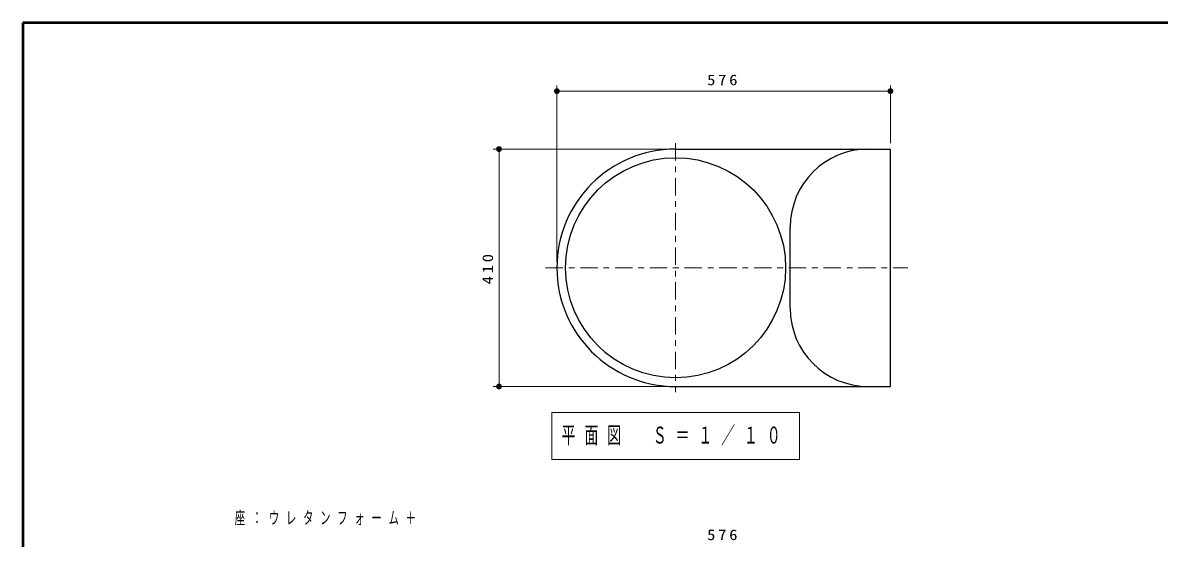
# Model space of a CAD drawing. Units: millimetres on the paper, scale 1:10. Extents: x -385 to 0, y 0 to 267.
# Drawn here: x -385 to -188.7, y 178 to 267 of the extents above; entities that cross this region are included whole.
import ezdxf

# ---------------------------------------------------------------- set-up
doc = ezdxf.new("R2010")
doc.units = ezdxf.units.MM
doc.linetypes.add('USER2', pattern=[6, 3, -1, 1, -1])
doc.layers.add('LY_1', color=7, linetype='Continuous', lineweight=25)
doc.layers.add('LY_2', color=7, linetype='Continuous', lineweight=13)
doc.styles.add('ＭＳ ゴシック', font='')
doc.styles.get('ＭＳ ゴシック').set_extended_font_data('MS Gothic')

# ---------------------------------------------------------------- blocks, each defined once
blk = doc.blocks.new('filled_dot')
at = {"color": 0, "linetype": 'Continuous', "lineweight": -2, "const_width": 1.25}
blk.add_lwpolyline([(-0.625, 0, 1), (0.625, 0, 1)], format="xyb", close=True, dxfattribs=at)

msp = doc.modelspace()

# ---------------------------------------------------------------- linework, layer by layer
at = {"layer": 'LY_1', "lineweight": 13}
for p, q in [((-292.739, 225.684), (-292.739, 256.184)), ((-235.13, 246.184), (-235.13, 256.184)), ((-292.739, 255.184), (-235.13, 255.184)), ((-273.239, 245.184), (-303.739, 245.184)), ((-302.739, 204.184), (-302.739, 245.184)), ((-273.239, 204.184), (-303.739, 204.184)), ((-293.639, 199.692), (-293.639, 191.559)), ((-250.839, 199.692), (-293.639, 199.692)), ((-250.839, 191.559), (-250.839, 199.692)), ((-293.639, 191.559), (-250.839, 191.559))]:
    msp.add_line(p, q, dxfattribs=at)
at = {"layer": 'LY_1', "color": 131, "linetype": 'USER2', "lineweight": 13}
for p, q in [((-272.239, 246.184), (-272.239, 203.184)), ((-294.687, 224.684), (-232.132, 224.684))]:
    msp.add_line(p, q, dxfattribs=at)
at = {"layer": 'LY_1', "color": 131}
for p, q in [((-272.239, 245.184), (-235.13, 245.184)), ((-235.13, 204.184), (-235.13, 245.184)), ((-252.447, 217.684), (-252.447, 231.684)), ((-272.239, 204.184), (-235.13, 204.184))]:
    msp.add_line(p, q, dxfattribs=at)
msp.add_circle((-272.239, 224.684), 19, dxfattribs=at)
for centre, radius, start, end in [((-272.239, 224.684), 20.5, 90, 270), ((-238.947, 231.684), 13.5, 90, 180), ((-238.947, 217.684), 13.5, 180, 270)]:
    msp.add_arc(centre, radius, start, end, dxfattribs=at)
at = {"layer": 'LY_2', "lineweight": 50}
for p, q in [((-385, 267), (-385, 0)), ((0, 267), (-385, 267))]:
    msp.add_line(p, q, dxfattribs=at)

# ---------------------------------------------------------------- block references
at = {"layer": 'LY_1', "lineweight": 13, "xscale": 0.4, "yscale": 0.4}
msp.add_blockref('filled_dot', (-292.739, 255.184), dxfattribs=at)
for p, rotation in [((-235.13, 255.184), 180), ((-302.739, 245.184), 270), ((-302.739, 204.184), 90)]:
    msp.add_blockref('filled_dot', p, dxfattribs=dict(at, rotation=rotation))

# ---------------------------------------------------------------- texts
at = {"layer": 'LY_1', "style": 'ＭＳ ゴシック'}
for s, insert, char_height, attachment_point in [('\\T1.33;\\W1.15;576', (-263.935, 256.184), 1.833, 8), ('\\T1.64;\\W0.6;平面図\u3000Ｓ＝１／１０', (-272.239, 195.626), 2.933, 5), ('\\T1.64;\\W0.6;座：ウレタンフォーム＋', (-348.393, 181.405), 2.199, 4), ('\\T1.33;\\W1.15;576', (-263.935, 177.624), 1.833, 8)]:
    msp.add_mtext(s, dxfattribs=dict(at, insert=insert, char_height=char_height, attachment_point=attachment_point))
at = {"layer": 'LY_1', "insert": (-303.739, 224.684), "char_height": 1.833, "attachment_point": 8, "rotation": 90, "style": 'ＭＳ ゴシック'}
msp.add_mtext('\\T1.33;\\W1.15;410', dxfattribs=at)

doc.saveas('drawing.dxf')
